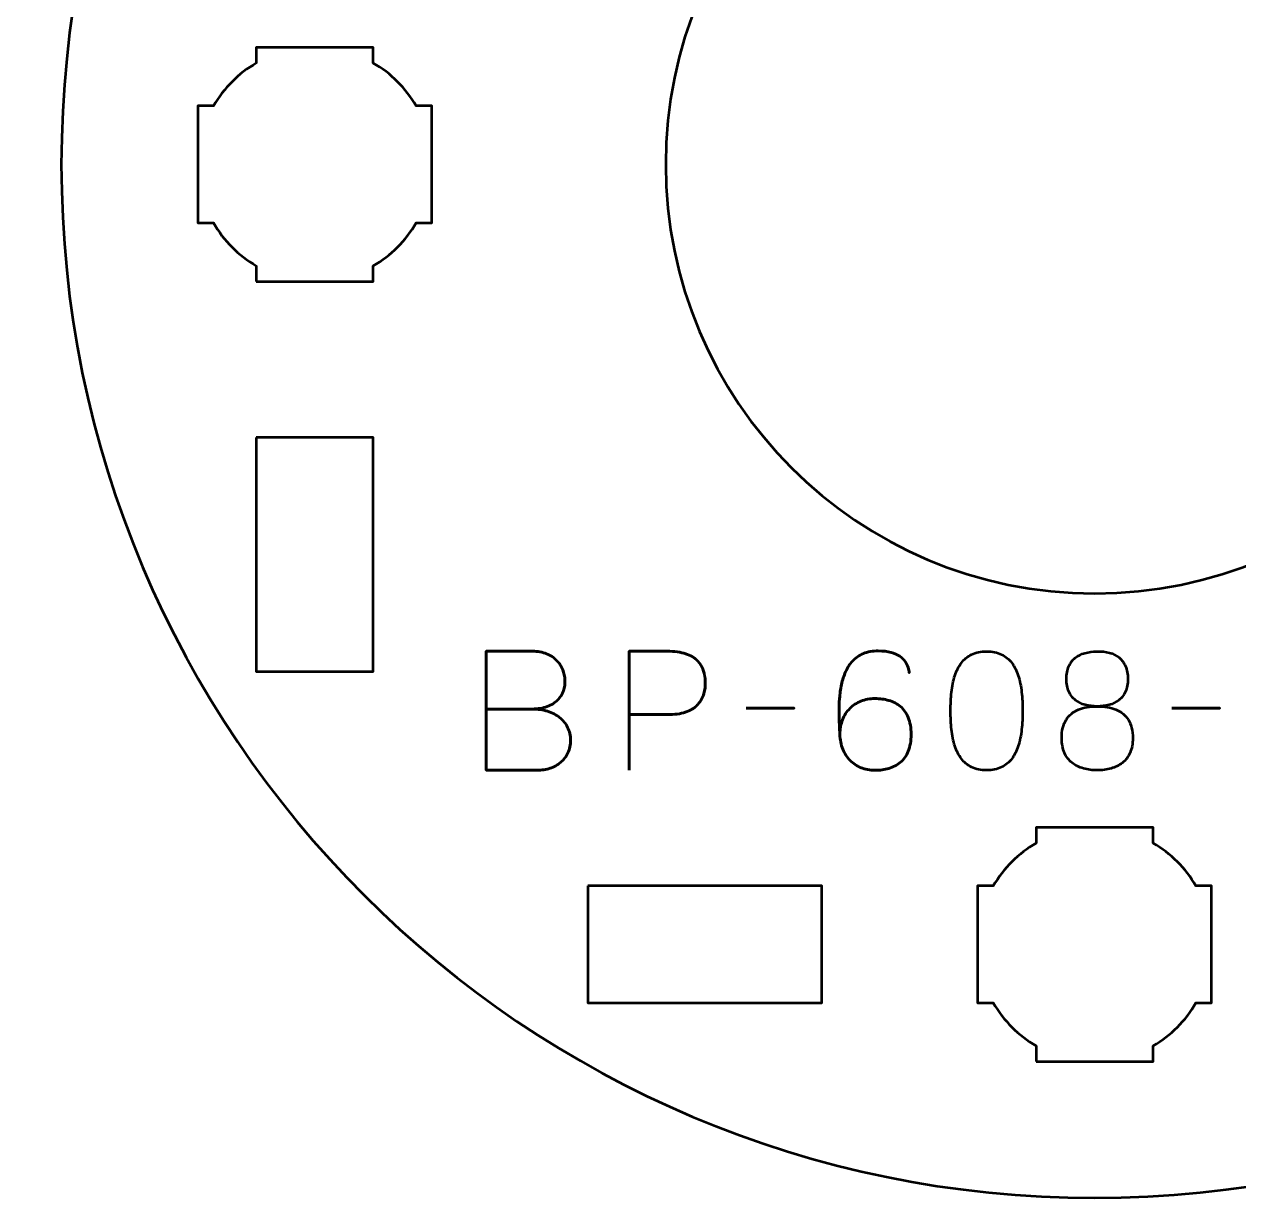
# Model space of a CAD drawing. Header units: centimetres. Extents: x -21 to 0, y -29.7 to 0.
# Drawn here: x -17.045 to -13.93, y -5.925 to -2.891 of the extents above; entities that cross this region are included whole.
import ezdxf

# ---------------------------------------------------------------- set-up
doc = ezdxf.new("R2010")
doc.units = ezdxf.units.CM
doc.header["$MEASUREMENT"] = 0
doc.layers.add('Layer 1', color=7, linetype='Continuous')

msp = doc.modelspace()

# ---------------------------------------------------------------- linework, layer by layer
at = {"layer": 'Layer 1', "color": 22, "lineweight": 53}
msp.add_open_spline([(-21.00003, -29.19995), (-21.00003, -29.19995), (-21.00003, -0.49992), (-21.00003, -0.49992), (-21.00003, -0.49992), (-21.00003, -0.22295), (-20.77694, 0.00004), (-20.49994, 0.00004), (-20.49994, 0.00004), (-20.49994, 0.00004), (-0.50008, 0.00004), (-0.50008, 0.00004), (-0.50008, 0.00004), (-0.22294, 0.00004), (0.00002, -0.22295), (0.00002, -0.49992), (0.00002, -0.49992), (0.00002, -0.49992), (0.00002, -29.19995), (0.00002, -29.19995), (0.00002, -29.19995), (0.00002, -29.47695), (-0.22294, -29.70004), (-0.50008, -29.70004), (-0.50008, -29.70004), (-0.50008, -29.70004), (-20.49994, -29.70004), (-20.49994, -29.70004), (-20.49994, -29.70004), (-20.77694, -29.70004), (-21.00003, -29.47695), (-21.00003, -29.19995)], degree=3, knots=[0, 0, 0, 0, 0.125, 0.125, 0.125, 0.125, 0.25, 0.25, 0.25, 0.25, 0.375, 0.375, 0.375, 0.375, 0.5, 0.5, 0.5, 0.5, 0.625, 0.625, 0.625, 0.625, 0.75, 0.75, 0.75, 0.75, 0.875, 0.875, 0.875, 0.875, 1, 1, 1, 1], dxfattribs=at)
at = {"layer": 'Layer 1', "color": 114, "lineweight": 53}
msp.add_open_spline([(-14.29993, -0.59996), (-12.8366, -0.59996), (-11.64993, -1.78663), (-11.64993, -3.24996), (-11.64993, -3.24996), (-11.64993, -4.71329), (-12.8366, -5.89996), (-14.29993, -5.89996), (-14.29993, -5.89996), (-15.76326, -5.89996), (-16.94993, -4.71329), (-16.94993, -3.24996), (-16.94993, -3.24996), (-16.94993, -1.78663), (-15.76326, -0.59996), (-14.29993, -0.59996)], degree=3, knots=[0, 0, 0, 0, 0.25, 0.25, 0.25, 0.25, 0.5, 0.5, 0.5, 0.5, 0.75, 0.75, 0.75, 0.75, 1, 1, 1, 1], dxfattribs=at)
at = {"layer": 'Layer 1', "color": 250, "lineweight": 53}
msp.add_open_spline([(-14.29993, -2.14996), (-13.69251, -2.14996), (-13.19993, -2.64254), (-13.19993, -3.24996), (-13.19993, -3.24996), (-13.19993, -3.85738), (-13.69251, -4.34996), (-14.29993, -4.34996), (-14.29993, -4.34996), (-14.90735, -4.34996), (-15.39993, -3.85738), (-15.39993, -3.24996), (-15.39993, -3.24996), (-15.39993, -2.64254), (-14.90735, -2.14996), (-14.29993, -2.14996)], degree=3, knots=[0, 0, 0, 0, 0.25, 0.25, 0.25, 0.25, 0.5, 0.5, 0.5, 0.5, 0.75, 0.75, 0.75, 0.75, 1, 1, 1, 1], dxfattribs=at)
at = {"layer": 'Layer 1', "lineweight": 53}
for points, knots in [([(-16.44992, -3.55002), (-16.44992, -3.55002), (-16.44992, -3.50984), (-16.44992, -3.50984), (-16.44992, -3.50984), (-16.49546, -3.48351), (-16.53342, -3.44556), (-16.55977, -3.40003), (-16.55977, -3.40003), (-16.55977, -3.40003), (-16.59992, -3.40003), (-16.59992, -3.40003), (-16.59992, -3.40003), (-16.59992, -3.40003), (-16.59992, -3.25151), (-16.59992, -3.25151), (-16.59992, -3.25151), (-16.59992, -3.25151), (-16.59994, -3.24996), (-16.59994, -3.24996), (-16.59994, -3.24996), (-16.59994, -3.24996), (-16.59992, -3.24841), (-16.59992, -3.24841), (-16.59992, -3.24841), (-16.59992, -3.24841), (-16.59992, -3.10002), (-16.59992, -3.10002), (-16.59992, -3.10002), (-16.59992, -3.10002), (-16.55982, -3.10002), (-16.55982, -3.10002), (-16.55982, -3.10002), (-16.53347, -3.05445), (-16.49548, -3.01645), (-16.44992, -2.99009), (-16.44992, -2.99009), (-16.44992, -2.99009), (-16.44992, -2.95001), (-16.44992, -2.95001), (-16.44992, -2.95001), (-16.44992, -2.95001), (-16.30458, -2.95001), (-16.30458, -2.95001), (-16.30458, -2.95001), (-16.30458, -2.95001), (-16.29994, -2.94995), (-16.29994, -2.94995), (-16.29994, -2.94995), (-16.29994, -2.94995), (-16.29529, -2.95001), (-16.29529, -2.95001), (-16.29529, -2.95001), (-16.29529, -2.95001), (-16.14991, -2.95001), (-16.14991, -2.95001), (-16.14991, -2.95001), (-16.14991, -2.95001), (-16.14991, -2.99009), (-16.14991, -2.99009), (-16.14991, -2.99009), (-16.10434, -3.01645), (-16.06637, -3.05445), (-16.04003, -3.10002), (-16.04003, -3.10002), (-16.04003, -3.10002), (-15.99991, -3.10002), (-15.99991, -3.10002), (-15.99991, -3.10002), (-15.99991, -3.10002), (-15.99991, -3.40003), (-15.99991, -3.40003), (-15.99991, -3.40003), (-15.99991, -3.40003), (-16.04008, -3.40003), (-16.04008, -3.40003), (-16.04008, -3.40003), (-16.06642, -3.44556), (-16.10438, -3.48351), (-16.14991, -3.50984), (-16.14991, -3.50984), (-16.14991, -3.50984), (-16.14991, -3.55002), (-16.14991, -3.55002), (-16.14991, -3.55002), (-16.14991, -3.55002), (-16.44992, -3.55002), (-16.44992, -3.55002)], [0, 0, 0, 0, 0.0454545, 0.0454545, 0.0454545, 0.0454545, 0.0909091, 0.0909091, 0.0909091, 0.0909091, 0.1363636, 0.1363636, 0.1363636, 0.1363636, 0.1818182, 0.1818182, 0.1818182, 0.1818182, 0.2272727, 0.2272727, 0.2272727, 0.2272727, 0.2727273, 0.2727273, 0.2727273, 0.2727273, 0.3181818, 0.3181818, 0.3181818, 0.3181818, 0.3636364, 0.3636364, 0.3636364, 0.3636364, 0.4090909, 0.4090909, 0.4090909, 0.4090909, 0.4545455, 0.4545455, 0.4545455, 0.4545455, 0.5, 0.5, 0.5, 0.5, 0.5454545, 0.5454545, 0.5454545, 0.5454545, 0.5909091, 0.5909091, 0.5909091, 0.5909091, 0.6363636, 0.6363636, 0.6363636, 0.6363636, 0.6818182, 0.6818182, 0.6818182, 0.6818182, 0.7272727, 0.7272727, 0.7272727, 0.7272727, 0.7727273, 0.7727273, 0.7727273, 0.7727273, 0.8181818, 0.8181818, 0.8181818, 0.8181818, 0.8636364, 0.8636364, 0.8636364, 0.8636364, 0.9090909, 0.9090909, 0.9090909, 0.9090909, 0.9545455, 0.9545455, 0.9545455, 0.9545455, 1, 1, 1, 1]), ([(-16.44987, -3.94994), (-16.44987, -3.94994), (-16.14986, -3.94994), (-16.14986, -3.94994), (-16.14986, -3.94994), (-16.14986, -3.94994), (-16.14986, -4.54994), (-16.14986, -4.54994), (-16.14986, -4.54994), (-16.14986, -4.54994), (-16.44987, -4.54994), (-16.44987, -4.54994), (-16.44987, -4.54994), (-16.44987, -4.54994), (-16.44987, -3.94994), (-16.44987, -3.94994)], [0, 0, 0, 0, 0.25, 0.25, 0.25, 0.25, 0.5, 0.5, 0.5, 0.5, 0.75, 0.75, 0.75, 0.75, 1, 1, 1, 1]), ([(-14.44992, -5.55002), (-14.44992, -5.55002), (-14.44992, -5.50984), (-14.44992, -5.50984), (-14.44992, -5.50984), (-14.49546, -5.48351), (-14.53342, -5.44556), (-14.55977, -5.40003), (-14.55977, -5.40003), (-14.55977, -5.40003), (-14.59992, -5.40003), (-14.59992, -5.40003), (-14.59992, -5.40003), (-14.59992, -5.40003), (-14.59992, -5.25151), (-14.59992, -5.25151), (-14.59992, -5.25151), (-14.59992, -5.25151), (-14.59994, -5.24996), (-14.59994, -5.24996), (-14.59994, -5.24996), (-14.59994, -5.24996), (-14.59992, -5.24841), (-14.59992, -5.24841), (-14.59992, -5.24841), (-14.59992, -5.24841), (-14.59992, -5.10002), (-14.59992, -5.10002), (-14.59992, -5.10002), (-14.59992, -5.10002), (-14.55982, -5.10002), (-14.55982, -5.10002), (-14.55982, -5.10002), (-14.53347, -5.05445), (-14.49548, -5.01645), (-14.44992, -4.99009), (-14.44992, -4.99009), (-14.44992, -4.99009), (-14.44992, -4.95001), (-14.44992, -4.95001), (-14.44992, -4.95001), (-14.44992, -4.95001), (-14.30458, -4.95001), (-14.30458, -4.95001), (-14.30458, -4.95001), (-14.30458, -4.95001), (-14.29994, -4.94995), (-14.29994, -4.94995), (-14.29994, -4.94995), (-14.29994, -4.94995), (-14.29529, -4.95001), (-14.29529, -4.95001), (-14.29529, -4.95001), (-14.29529, -4.95001), (-14.14991, -4.95001), (-14.14991, -4.95001), (-14.14991, -4.95001), (-14.14991, -4.95001), (-14.14991, -4.99009), (-14.14991, -4.99009), (-14.14991, -4.99009), (-14.10434, -5.01645), (-14.06637, -5.05445), (-14.04003, -5.10002), (-14.04003, -5.10002), (-14.04003, -5.10002), (-13.99991, -5.10002), (-13.99991, -5.10002), (-13.99991, -5.10002), (-13.99991, -5.10002), (-13.99991, -5.40003), (-13.99991, -5.40003), (-13.99991, -5.40003), (-13.99991, -5.40003), (-14.04008, -5.40003), (-14.04008, -5.40003), (-14.04008, -5.40003), (-14.06642, -5.44556), (-14.10438, -5.48351), (-14.14991, -5.50984), (-14.14991, -5.50984), (-14.14991, -5.50984), (-14.14991, -5.55002), (-14.14991, -5.55002), (-14.14991, -5.55002), (-14.14991, -5.55002), (-14.44992, -5.55002), (-14.44992, -5.55002)], [0, 0, 0, 0, 0.0454545, 0.0454545, 0.0454545, 0.0454545, 0.0909091, 0.0909091, 0.0909091, 0.0909091, 0.1363636, 0.1363636, 0.1363636, 0.1363636, 0.1818182, 0.1818182, 0.1818182, 0.1818182, 0.2272727, 0.2272727, 0.2272727, 0.2272727, 0.2727273, 0.2727273, 0.2727273, 0.2727273, 0.3181818, 0.3181818, 0.3181818, 0.3181818, 0.3636364, 0.3636364, 0.3636364, 0.3636364, 0.4090909, 0.4090909, 0.4090909, 0.4090909, 0.4545455, 0.4545455, 0.4545455, 0.4545455, 0.5, 0.5, 0.5, 0.5, 0.5454545, 0.5454545, 0.5454545, 0.5454545, 0.5909091, 0.5909091, 0.5909091, 0.5909091, 0.6363636, 0.6363636, 0.6363636, 0.6363636, 0.6818182, 0.6818182, 0.6818182, 0.6818182, 0.7272727, 0.7272727, 0.7272727, 0.7272727, 0.7727273, 0.7727273, 0.7727273, 0.7727273, 0.8181818, 0.8181818, 0.8181818, 0.8181818, 0.8636364, 0.8636364, 0.8636364, 0.8636364, 0.9090909, 0.9090909, 0.9090909, 0.9090909, 0.9545455, 0.9545455, 0.9545455, 0.9545455, 1, 1, 1, 1]), ([(-15.59992, -5.09989), (-15.59992, -5.09989), (-14.99991, -5.09989), (-14.99991, -5.09989), (-14.99991, -5.09989), (-14.99991, -5.09989), (-14.99991, -5.39989), (-14.99991, -5.39989), (-14.99991, -5.39989), (-14.99991, -5.39989), (-15.59992, -5.39989), (-15.59992, -5.39989), (-15.59992, -5.39989), (-15.59992, -5.39989), (-15.59992, -5.09989), (-15.59992, -5.09989)], [0, 0, 0, 0, 0.25, 0.25, 0.25, 0.25, 0.5, 0.5, 0.5, 0.5, 0.75, 0.75, 0.75, 0.75, 1, 1, 1, 1])]:
    msp.add_open_spline(points, degree=3, knots=knots, dxfattribs=at)
at = {"layer": 'Layer 1', "color": 30, "lineweight": 53}
for points, knots in [([(-15.86015, -4.64632), (-15.86015, -4.64632), (-15.74289, -4.64632), (-15.74289, -4.64632), (-15.74289, -4.64632), (-15.72765, -4.64625), (-15.71467, -4.64414), (-15.70373, -4.63997), (-15.70373, -4.63997), (-15.69286, -4.63588), (-15.68405, -4.63031), (-15.6772, -4.62332), (-15.6772, -4.62332), (-15.67036, -4.61634), (-15.66542, -4.60844), (-15.66231, -4.59969), (-15.66231, -4.59969), (-15.65928, -4.59101), (-15.65787, -4.58198), (-15.65822, -4.57267), (-15.65822, -4.57267), (-15.65865, -4.56335), (-15.66062, -4.55432), (-15.66415, -4.5455), (-15.66415, -4.5455), (-15.66761, -4.53668), (-15.67283, -4.52871), (-15.67967, -4.52158), (-15.67967, -4.52158), (-15.68651, -4.51446), (-15.69505, -4.50881), (-15.70542, -4.50465), (-15.70542, -4.50465), (-15.7158, -4.50042), (-15.728, -4.49823), (-15.74204, -4.49816), (-15.74204, -4.49816), (-15.74204, -4.49816), (-15.86015, -4.49816), (-15.86015, -4.49816), (-15.86015, -4.49816), (-15.86015, -4.49816), (-15.86015, -4.80338), (-15.86015, -4.80338), (-15.86015, -4.80338), (-15.86015, -4.80338), (-15.73019, -4.80338), (-15.73019, -4.80338), (-15.73019, -4.80338), (-15.71805, -4.80338), (-15.70676, -4.80162), (-15.69632, -4.79816), (-15.69632, -4.79816), (-15.68588, -4.79463), (-15.67678, -4.78962), (-15.66888, -4.78292), (-15.66888, -4.78292), (-15.66104, -4.77629), (-15.65491, -4.76824), (-15.65053, -4.75872), (-15.65053, -4.75872), (-15.64616, -4.74919), (-15.6439, -4.7384), (-15.64383, -4.72633), (-15.64383, -4.72633), (-15.64411, -4.7142), (-15.64665, -4.70326), (-15.65152, -4.69346), (-15.65152, -4.69346), (-15.65639, -4.68365), (-15.66316, -4.67525), (-15.67191, -4.6682), (-15.67191, -4.6682), (-15.68066, -4.66121), (-15.6911, -4.65578), (-15.7031, -4.65204), (-15.7031, -4.65204), (-15.71509, -4.6483), (-15.72835, -4.6464), (-15.74289, -4.64632), (-15.74289, -4.64632), (-15.72835, -4.6464), (-15.71509, -4.6483), (-15.7031, -4.65204), (-15.7031, -4.65204), (-15.6911, -4.65578), (-15.68066, -4.66121), (-15.67191, -4.6682), (-15.67191, -4.6682), (-15.66316, -4.67525), (-15.65639, -4.68365), (-15.65152, -4.69346), (-15.65152, -4.69346), (-15.64665, -4.70326), (-15.64411, -4.7142), (-15.64383, -4.72633), (-15.64383, -4.72633), (-15.6439, -4.7384), (-15.64616, -4.74919), (-15.65053, -4.75872), (-15.65053, -4.75872), (-15.65491, -4.76824), (-15.66104, -4.77629), (-15.66888, -4.78292), (-15.66888, -4.78292), (-15.67678, -4.78962), (-15.68588, -4.79463), (-15.69632, -4.79816), (-15.69632, -4.79816), (-15.70676, -4.80162), (-15.71805, -4.80338), (-15.73019, -4.80338), (-15.73019, -4.80338), (-15.73019, -4.80338), (-15.86015, -4.80338), (-15.86015, -4.80338), (-15.86015, -4.80338), (-15.86015, -4.80338), (-15.86015, -4.49816), (-15.86015, -4.49816), (-15.86015, -4.49816), (-15.86015, -4.49816), (-15.74204, -4.49816), (-15.74204, -4.49816), (-15.74204, -4.49816), (-15.728, -4.49823), (-15.7158, -4.50042), (-15.70542, -4.50465), (-15.70542, -4.50465), (-15.69505, -4.50881), (-15.68651, -4.51446), (-15.67967, -4.52158), (-15.67967, -4.52158), (-15.67283, -4.52871), (-15.66761, -4.53668), (-15.66415, -4.5455), (-15.66415, -4.5455), (-15.66062, -4.55432), (-15.65865, -4.56335), (-15.65822, -4.57267), (-15.65822, -4.57267), (-15.65787, -4.58198), (-15.65928, -4.59101), (-15.66231, -4.59969), (-15.66231, -4.59969), (-15.66542, -4.60844), (-15.67036, -4.61634), (-15.6772, -4.62332), (-15.6772, -4.62332), (-15.68405, -4.63031), (-15.69286, -4.63588), (-15.70373, -4.63997), (-15.70373, -4.63997), (-15.71467, -4.64414), (-15.72765, -4.64625), (-15.74289, -4.64632), (-15.74289, -4.64632), (-15.74289, -4.64632), (-15.86015, -4.64632), (-15.86015, -4.64632)], [0, 0, 0, 0, 0.025, 0.025, 0.025, 0.025, 0.05, 0.05, 0.05, 0.05, 0.075, 0.075, 0.075, 0.075, 0.1, 0.1, 0.1, 0.1, 0.125, 0.125, 0.125, 0.125, 0.15, 0.15, 0.15, 0.15, 0.175, 0.175, 0.175, 0.175, 0.2, 0.2, 0.2, 0.2, 0.225, 0.225, 0.225, 0.225, 0.25, 0.25, 0.25, 0.25, 0.275, 0.275, 0.275, 0.275, 0.3, 0.3, 0.3, 0.3, 0.325, 0.325, 0.325, 0.325, 0.35, 0.35, 0.35, 0.35, 0.375, 0.375, 0.375, 0.375, 0.4, 0.4, 0.4, 0.4, 0.425, 0.425, 0.425, 0.425, 0.45, 0.45, 0.45, 0.45, 0.475, 0.475, 0.475, 0.475, 0.5, 0.5, 0.5, 0.5, 0.525, 0.525, 0.525, 0.525, 0.55, 0.55, 0.55, 0.55, 0.575, 0.575, 0.575, 0.575, 0.6, 0.6, 0.6, 0.6, 0.625, 0.625, 0.625, 0.625, 0.65, 0.65, 0.65, 0.65, 0.675, 0.675, 0.675, 0.675, 0.7, 0.7, 0.7, 0.7, 0.725, 0.725, 0.725, 0.725, 0.75, 0.75, 0.75, 0.75, 0.775, 0.775, 0.775, 0.775, 0.8, 0.8, 0.8, 0.8, 0.825, 0.825, 0.825, 0.825, 0.85, 0.85, 0.85, 0.85, 0.875, 0.875, 0.875, 0.875, 0.9, 0.9, 0.9, 0.9, 0.925, 0.925, 0.925, 0.925, 0.95, 0.95, 0.95, 0.95, 0.975, 0.975, 0.975, 0.975, 1, 1, 1, 1]), ([(-15.49397, -4.80338), (-15.49397, -4.80338), (-15.49397, -4.49816), (-15.49397, -4.49816), (-15.49397, -4.49816), (-15.49397, -4.49816), (-15.3966, -4.49816), (-15.3966, -4.49816), (-15.3966, -4.49816), (-15.37713, -4.49823), (-15.36112, -4.50042), (-15.34849, -4.50465), (-15.34849, -4.50465), (-15.33593, -4.50881), (-15.32605, -4.5146), (-15.31892, -4.52194), (-15.31892, -4.52194), (-15.3118, -4.5292), (-15.30672, -4.53753), (-15.30361, -4.54691), (-15.30361, -4.54691), (-15.30058, -4.5563), (-15.29882, -4.5661), (-15.29839, -4.57648), (-15.29839, -4.57648), (-15.2979, -4.58685), (-15.2991, -4.59701), (-15.30192, -4.60688), (-15.30192, -4.60688), (-15.30481, -4.61676), (-15.30968, -4.62572), (-15.31667, -4.63377), (-15.31667, -4.63377), (-15.32358, -4.64181), (-15.33296, -4.64823), (-15.34475, -4.65296), (-15.34475, -4.65296), (-15.35653, -4.65775), (-15.37113, -4.66015), (-15.38856, -4.66029), (-15.38856, -4.66029), (-15.38856, -4.66029), (-15.49397, -4.66029), (-15.49397, -4.66029), (-15.49397, -4.66029), (-15.49397, -4.66029), (-15.38856, -4.66029), (-15.38856, -4.66029), (-15.38856, -4.66029), (-15.37149, -4.66015), (-15.35702, -4.65775), (-15.34531, -4.65296), (-15.34531, -4.65296), (-15.33353, -4.64823), (-15.32414, -4.64181), (-15.31709, -4.63377), (-15.31709, -4.63377), (-15.3101, -4.62572), (-15.30509, -4.61676), (-15.30213, -4.60688), (-15.30213, -4.60688), (-15.29917, -4.59701), (-15.2979, -4.58685), (-15.29839, -4.57648), (-15.29839, -4.57648), (-15.29882, -4.5661), (-15.30058, -4.5563), (-15.30375, -4.54691), (-15.30375, -4.54691), (-15.30686, -4.53753), (-15.31208, -4.5292), (-15.31921, -4.52194), (-15.31921, -4.52194), (-15.3264, -4.5146), (-15.33628, -4.50881), (-15.34884, -4.50465), (-15.34884, -4.50465), (-15.36147, -4.50042), (-15.37734, -4.49823), (-15.3966, -4.49816), (-15.3966, -4.49816), (-15.3966, -4.49816), (-15.49397, -4.49816), (-15.49397, -4.49816), (-15.49397, -4.49816), (-15.49397, -4.49816), (-15.49397, -4.80338), (-15.49397, -4.80338)], [0, 0, 0, 0, 0.0454545, 0.0454545, 0.0454545, 0.0454545, 0.0909091, 0.0909091, 0.0909091, 0.0909091, 0.1363636, 0.1363636, 0.1363636, 0.1363636, 0.1818182, 0.1818182, 0.1818182, 0.1818182, 0.2272727, 0.2272727, 0.2272727, 0.2272727, 0.2727273, 0.2727273, 0.2727273, 0.2727273, 0.3181818, 0.3181818, 0.3181818, 0.3181818, 0.3636364, 0.3636364, 0.3636364, 0.3636364, 0.4090909, 0.4090909, 0.4090909, 0.4090909, 0.4545455, 0.4545455, 0.4545455, 0.4545455, 0.5, 0.5, 0.5, 0.5, 0.5454545, 0.5454545, 0.5454545, 0.5454545, 0.5909091, 0.5909091, 0.5909091, 0.5909091, 0.6363636, 0.6363636, 0.6363636, 0.6363636, 0.6818182, 0.6818182, 0.6818182, 0.6818182, 0.7272727, 0.7272727, 0.7272727, 0.7272727, 0.7727273, 0.7727273, 0.7727273, 0.7727273, 0.8181818, 0.8181818, 0.8181818, 0.8181818, 0.8636364, 0.8636364, 0.8636364, 0.8636364, 0.9090909, 0.9090909, 0.9090909, 0.9090909, 0.9545455, 0.9545455, 0.9545455, 0.9545455, 1, 1, 1, 1]), ([(-14.95338, -4.71152), (-14.95331, -4.69769), (-14.95106, -4.6852), (-14.94654, -4.67391), (-14.94654, -4.67391), (-14.9421, -4.66269), (-14.93582, -4.65303), (-14.9277, -4.64491), (-14.9277, -4.64491), (-14.91966, -4.63687), (-14.91013, -4.63066), (-14.89927, -4.62629), (-14.89927, -4.62629), (-14.8884, -4.62191), (-14.87648, -4.61973), (-14.86364, -4.61965), (-14.86364, -4.61965), (-14.85073, -4.61958), (-14.83866, -4.62121), (-14.82744, -4.62445), (-14.82744, -4.62445), (-14.81622, -4.62763), (-14.80642, -4.63285), (-14.79788, -4.64005), (-14.79788, -4.64005), (-14.78934, -4.64717), (-14.78264, -4.65663), (-14.77784, -4.66841), (-14.77784, -4.66841), (-14.77305, -4.68019), (-14.77058, -4.69451), (-14.77051, -4.71152), (-14.77051, -4.71152), (-14.77058, -4.72852), (-14.77305, -4.74284), (-14.77784, -4.75463), (-14.77784, -4.75463), (-14.78264, -4.76641), (-14.78934, -4.77586), (-14.79788, -4.78299), (-14.79788, -4.78299), (-14.80642, -4.79019), (-14.81622, -4.79541), (-14.82744, -4.79858), (-14.82744, -4.79858), (-14.83866, -4.80183), (-14.85073, -4.80345), (-14.86364, -4.80338), (-14.86364, -4.80338), (-14.87648, -4.80331), (-14.88826, -4.80112), (-14.89906, -4.79675), (-14.89906, -4.79675), (-14.90978, -4.79237), (-14.91909, -4.78616), (-14.92707, -4.77805), (-14.92707, -4.77805), (-14.93504, -4.77001), (-14.94132, -4.76034), (-14.94583, -4.74905), (-14.94583, -4.74905), (-14.95042, -4.73783), (-14.95289, -4.72535), (-14.95338, -4.71152), (-14.95338, -4.71152), (-14.95367, -4.70453), (-14.95402, -4.69621), (-14.95451, -4.68654), (-14.95451, -4.68654), (-14.95501, -4.6768), (-14.95529, -4.66622), (-14.95536, -4.65486), (-14.95536, -4.65486), (-14.95543, -4.64343), (-14.95508, -4.63165), (-14.95416, -4.61958), (-14.95416, -4.61958), (-14.95331, -4.60745), (-14.95162, -4.59552), (-14.94915, -4.58374), (-14.94915, -4.58374), (-14.94668, -4.57203), (-14.94315, -4.56095), (-14.9385, -4.55058), (-14.9385, -4.55058), (-14.93384, -4.54021), (-14.92784, -4.53104), (-14.92043, -4.52306), (-14.92043, -4.52306), (-14.91296, -4.51509), (-14.90385, -4.50881), (-14.89306, -4.50423), (-14.89306, -4.50423), (-14.88226, -4.49971), (-14.86949, -4.49738), (-14.85475, -4.49731), (-14.85475, -4.49731), (-14.84191, -4.49738), (-14.83104, -4.49865), (-14.82201, -4.50112), (-14.82201, -4.50112), (-14.81298, -4.50359), (-14.80557, -4.50691), (-14.79964, -4.511), (-14.79964, -4.511), (-14.79379, -4.51516), (-14.78913, -4.51968), (-14.78575, -4.52469), (-14.78575, -4.52469), (-14.78236, -4.52963), (-14.77982, -4.53464), (-14.77827, -4.53965), (-14.77827, -4.53965), (-14.77664, -4.54465), (-14.77559, -4.54931), (-14.77516, -4.55362), (-14.77516, -4.55362), (-14.77559, -4.54931), (-14.77664, -4.54465), (-14.77827, -4.53965), (-14.77827, -4.53965), (-14.77982, -4.53464), (-14.78236, -4.52963), (-14.78575, -4.52469), (-14.78575, -4.52469), (-14.78913, -4.51968), (-14.79379, -4.51516), (-14.79964, -4.511), (-14.79964, -4.511), (-14.80557, -4.50691), (-14.81298, -4.50359), (-14.82201, -4.50112), (-14.82201, -4.50112), (-14.83104, -4.49865), (-14.84191, -4.49738), (-14.85475, -4.49731), (-14.85475, -4.49731), (-14.86949, -4.49738), (-14.88226, -4.49971), (-14.89306, -4.50423), (-14.89306, -4.50423), (-14.90385, -4.50881), (-14.91296, -4.51509), (-14.92043, -4.52306), (-14.92043, -4.52306), (-14.92784, -4.53104), (-14.93384, -4.54021), (-14.9385, -4.55058), (-14.9385, -4.55058), (-14.94315, -4.56095), (-14.94668, -4.57203), (-14.94915, -4.58374), (-14.94915, -4.58374), (-14.95162, -4.59552), (-14.95331, -4.60745), (-14.95416, -4.61958), (-14.95416, -4.61958), (-14.95508, -4.63165), (-14.95543, -4.64343), (-14.95536, -4.65486), (-14.95536, -4.65486), (-14.95529, -4.66622), (-14.95501, -4.6768), (-14.95451, -4.68654), (-14.95451, -4.68654), (-14.95402, -4.69621), (-14.95367, -4.70453), (-14.95338, -4.71152), (-14.95338, -4.71152), (-14.95289, -4.72535), (-14.95042, -4.73783), (-14.94583, -4.74905), (-14.94583, -4.74905), (-14.94132, -4.76034), (-14.93504, -4.77001), (-14.92707, -4.77805), (-14.92707, -4.77805), (-14.91909, -4.78616), (-14.90978, -4.79237), (-14.89906, -4.79675), (-14.89906, -4.79675), (-14.88826, -4.80112), (-14.87648, -4.80331), (-14.86364, -4.80338), (-14.86364, -4.80338), (-14.85073, -4.80345), (-14.83866, -4.80183), (-14.82744, -4.79858), (-14.82744, -4.79858), (-14.81622, -4.79541), (-14.80642, -4.79019), (-14.79788, -4.78299), (-14.79788, -4.78299), (-14.78934, -4.77586), (-14.78264, -4.76641), (-14.77784, -4.75463), (-14.77784, -4.75463), (-14.77305, -4.74284), (-14.77058, -4.72852), (-14.77051, -4.71152), (-14.77051, -4.71152), (-14.77058, -4.69451), (-14.77305, -4.68019), (-14.77784, -4.66841), (-14.77784, -4.66841), (-14.78264, -4.65663), (-14.78934, -4.64717), (-14.79788, -4.64005), (-14.79788, -4.64005), (-14.80642, -4.63285), (-14.81622, -4.62763), (-14.82744, -4.62445), (-14.82744, -4.62445), (-14.83866, -4.62121), (-14.85073, -4.61958), (-14.86364, -4.61965), (-14.86364, -4.61965), (-14.87648, -4.61973), (-14.8884, -4.62191), (-14.89927, -4.62629), (-14.89927, -4.62629), (-14.91013, -4.63066), (-14.91966, -4.63687), (-14.9277, -4.64491), (-14.9277, -4.64491), (-14.93582, -4.65303), (-14.9421, -4.66269), (-14.94654, -4.67391), (-14.94654, -4.67391), (-14.95106, -4.6852), (-14.95331, -4.69769), (-14.95338, -4.71152)], [0, 0, 0, 0, 0.0172414, 0.0172414, 0.0172414, 0.0172414, 0.0344828, 0.0344828, 0.0344828, 0.0344828, 0.0517241, 0.0517241, 0.0517241, 0.0517241, 0.0689655, 0.0689655, 0.0689655, 0.0689655, 0.0862069, 0.0862069, 0.0862069, 0.0862069, 0.1034483, 0.1034483, 0.1034483, 0.1034483, 0.1206897, 0.1206897, 0.1206897, 0.1206897, 0.137931, 0.137931, 0.137931, 0.137931, 0.1551724, 0.1551724, 0.1551724, 0.1551724, 0.1724138, 0.1724138, 0.1724138, 0.1724138, 0.1896552, 0.1896552, 0.1896552, 0.1896552, 0.2068966, 0.2068966, 0.2068966, 0.2068966, 0.2241379, 0.2241379, 0.2241379, 0.2241379, 0.2413793, 0.2413793, 0.2413793, 0.2413793, 0.2586207, 0.2586207, 0.2586207, 0.2586207, 0.2758621, 0.2758621, 0.2758621, 0.2758621, 0.2931034, 0.2931034, 0.2931034, 0.2931034, 0.3103448, 0.3103448, 0.3103448, 0.3103448, 0.3275862, 0.3275862, 0.3275862, 0.3275862, 0.3448276, 0.3448276, 0.3448276, 0.3448276, 0.362069, 0.362069, 0.362069, 0.362069, 0.3793103, 0.3793103, 0.3793103, 0.3793103, 0.3965517, 0.3965517, 0.3965517, 0.3965517, 0.4137931, 0.4137931, 0.4137931, 0.4137931, 0.4310345, 0.4310345, 0.4310345, 0.4310345, 0.4482759, 0.4482759, 0.4482759, 0.4482759, 0.4655172, 0.4655172, 0.4655172, 0.4655172, 0.4827586, 0.4827586, 0.4827586, 0.4827586, 0.5, 0.5, 0.5, 0.5, 0.5172414, 0.5172414, 0.5172414, 0.5172414, 0.5344828, 0.5344828, 0.5344828, 0.5344828, 0.5517241, 0.5517241, 0.5517241, 0.5517241, 0.5689655, 0.5689655, 0.5689655, 0.5689655, 0.5862069, 0.5862069, 0.5862069, 0.5862069, 0.6034483, 0.6034483, 0.6034483, 0.6034483, 0.6206897, 0.6206897, 0.6206897, 0.6206897, 0.637931, 0.637931, 0.637931, 0.637931, 0.6551724, 0.6551724, 0.6551724, 0.6551724, 0.6724138, 0.6724138, 0.6724138, 0.6724138, 0.6896552, 0.6896552, 0.6896552, 0.6896552, 0.7068966, 0.7068966, 0.7068966, 0.7068966, 0.7241379, 0.7241379, 0.7241379, 0.7241379, 0.7413793, 0.7413793, 0.7413793, 0.7413793, 0.7586207, 0.7586207, 0.7586207, 0.7586207, 0.7758621, 0.7758621, 0.7758621, 0.7758621, 0.7931034, 0.7931034, 0.7931034, 0.7931034, 0.8103448, 0.8103448, 0.8103448, 0.8103448, 0.8275862, 0.8275862, 0.8275862, 0.8275862, 0.8448276, 0.8448276, 0.8448276, 0.8448276, 0.862069, 0.862069, 0.862069, 0.862069, 0.8793103, 0.8793103, 0.8793103, 0.8793103, 0.8965517, 0.8965517, 0.8965517, 0.8965517, 0.9137931, 0.9137931, 0.9137931, 0.9137931, 0.9310345, 0.9310345, 0.9310345, 0.9310345, 0.9482759, 0.9482759, 0.9482759, 0.9482759, 0.9655172, 0.9655172, 0.9655172, 0.9655172, 0.9827586, 0.9827586, 0.9827586, 0.9827586, 1, 1, 1, 1]), ([(-14.57704, -4.80338), (-14.56223, -4.80331), (-14.54946, -4.8007), (-14.5388, -4.79562), (-14.5388, -4.79562), (-14.52822, -4.79054), (-14.5194, -4.78327), (-14.51235, -4.77403), (-14.51235, -4.77403), (-14.50536, -4.76472), (-14.49986, -4.75371), (-14.49577, -4.74101), (-14.49577, -4.74101), (-14.49174, -4.72831), (-14.48885, -4.71441), (-14.48723, -4.69917), (-14.48723, -4.69917), (-14.48553, -4.68393), (-14.48469, -4.66791), (-14.48476, -4.65098), (-14.48476, -4.65098), (-14.48469, -4.63412), (-14.48553, -4.6181), (-14.48723, -4.60293), (-14.48723, -4.60293), (-14.48885, -4.58776), (-14.49174, -4.57379), (-14.49577, -4.56109), (-14.49577, -4.56109), (-14.49986, -4.54846), (-14.50536, -4.53746), (-14.51235, -4.52807), (-14.51235, -4.52807), (-14.5194, -4.51876), (-14.52822, -4.51149), (-14.5388, -4.50641), (-14.5388, -4.50641), (-14.54946, -4.50126), (-14.56223, -4.49865), (-14.57704, -4.49858), (-14.57704, -4.49858), (-14.59186, -4.49865), (-14.60463, -4.50126), (-14.61529, -4.50641), (-14.61529, -4.50641), (-14.62587, -4.51149), (-14.63469, -4.51876), (-14.64174, -4.52807), (-14.64174, -4.52807), (-14.64873, -4.53746), (-14.65423, -4.54846), (-14.65832, -4.56109), (-14.65832, -4.56109), (-14.66235, -4.57379), (-14.66524, -4.58776), (-14.66686, -4.60293), (-14.66686, -4.60293), (-14.66855, -4.6181), (-14.6694, -4.63412), (-14.66933, -4.65098), (-14.66933, -4.65098), (-14.6694, -4.66791), (-14.66855, -4.68393), (-14.66686, -4.69917), (-14.66686, -4.69917), (-14.66524, -4.71441), (-14.66235, -4.72831), (-14.65832, -4.74101), (-14.65832, -4.74101), (-14.65423, -4.75371), (-14.64873, -4.76472), (-14.64174, -4.77403), (-14.64174, -4.77403), (-14.63469, -4.78327), (-14.62587, -4.79054), (-14.61529, -4.79562), (-14.61529, -4.79562), (-14.60463, -4.8007), (-14.59186, -4.80331), (-14.57704, -4.80338)], [0, 0, 0, 0, 0.05, 0.05, 0.05, 0.05, 0.1, 0.1, 0.1, 0.1, 0.15, 0.15, 0.15, 0.15, 0.2, 0.2, 0.2, 0.2, 0.25, 0.25, 0.25, 0.25, 0.3, 0.3, 0.3, 0.3, 0.35, 0.35, 0.35, 0.35, 0.4, 0.4, 0.4, 0.4, 0.45, 0.45, 0.45, 0.45, 0.5, 0.5, 0.5, 0.5, 0.55, 0.55, 0.55, 0.55, 0.6, 0.6, 0.6, 0.6, 0.65, 0.65, 0.65, 0.65, 0.7, 0.7, 0.7, 0.7, 0.75, 0.75, 0.75, 0.75, 0.8, 0.8, 0.8, 0.8, 0.85, 0.85, 0.85, 0.85, 0.9, 0.9, 0.9, 0.9, 0.95, 0.95, 0.95, 0.95, 1, 1, 1, 1]), ([(-14.57704, -4.80338), (-14.56223, -4.80331), (-14.54946, -4.8007), (-14.5388, -4.79562), (-14.5388, -4.79562), (-14.52822, -4.79054), (-14.5194, -4.78327), (-14.51235, -4.77403), (-14.51235, -4.77403), (-14.50536, -4.76472), (-14.49986, -4.75371), (-14.49577, -4.74101), (-14.49577, -4.74101), (-14.49174, -4.72831), (-14.48885, -4.71441), (-14.48723, -4.69917), (-14.48723, -4.69917), (-14.48553, -4.68393), (-14.48469, -4.66791), (-14.48476, -4.65098), (-14.48476, -4.65098), (-14.48469, -4.63412), (-14.48553, -4.6181), (-14.48723, -4.60293), (-14.48723, -4.60293), (-14.48885, -4.58776), (-14.49174, -4.57379), (-14.49577, -4.56109), (-14.49577, -4.56109), (-14.49986, -4.54846), (-14.50536, -4.53746), (-14.51235, -4.52807), (-14.51235, -4.52807), (-14.5194, -4.51876), (-14.52822, -4.51149), (-14.5388, -4.50641), (-14.5388, -4.50641), (-14.54946, -4.50126), (-14.56223, -4.49865), (-14.57704, -4.49858), (-14.57704, -4.49858), (-14.59186, -4.49865), (-14.60463, -4.50126), (-14.61529, -4.50641), (-14.61529, -4.50641), (-14.62587, -4.51149), (-14.63469, -4.51876), (-14.64174, -4.52807), (-14.64174, -4.52807), (-14.64873, -4.53746), (-14.65423, -4.54846), (-14.65832, -4.56109), (-14.65832, -4.56109), (-14.66235, -4.57379), (-14.66524, -4.58776), (-14.66686, -4.60293), (-14.66686, -4.60293), (-14.66855, -4.6181), (-14.6694, -4.63412), (-14.66933, -4.65098), (-14.66933, -4.65098), (-14.6694, -4.66791), (-14.66855, -4.68393), (-14.66686, -4.69917), (-14.66686, -4.69917), (-14.66524, -4.71441), (-14.66235, -4.72831), (-14.65832, -4.74101), (-14.65832, -4.74101), (-14.65423, -4.75371), (-14.64873, -4.76472), (-14.64174, -4.77403), (-14.64174, -4.77403), (-14.63469, -4.78327), (-14.62587, -4.79054), (-14.61529, -4.79562), (-14.61529, -4.79562), (-14.60463, -4.8007), (-14.59186, -4.80331), (-14.57704, -4.80338)], [0, 0, 0, 0, 0.05, 0.05, 0.05, 0.05, 0.1, 0.1, 0.1, 0.1, 0.15, 0.15, 0.15, 0.15, 0.2, 0.2, 0.2, 0.2, 0.25, 0.25, 0.25, 0.25, 0.3, 0.3, 0.3, 0.3, 0.35, 0.35, 0.35, 0.35, 0.4, 0.4, 0.4, 0.4, 0.45, 0.45, 0.45, 0.45, 0.5, 0.5, 0.5, 0.5, 0.55, 0.55, 0.55, 0.55, 0.6, 0.6, 0.6, 0.6, 0.65, 0.65, 0.65, 0.65, 0.7, 0.7, 0.7, 0.7, 0.75, 0.75, 0.75, 0.75, 0.8, 0.8, 0.8, 0.8, 0.85, 0.85, 0.85, 0.85, 0.9, 0.9, 0.9, 0.9, 0.95, 0.95, 0.95, 0.95, 1, 1, 1, 1]), ([(-14.29341, -4.63955), (-14.28255, -4.63955), (-14.27239, -4.63828), (-14.26286, -4.63574), (-14.26286, -4.63574), (-14.25341, -4.63313), (-14.24508, -4.62904), (-14.23782, -4.62346), (-14.23782, -4.62346), (-14.23062, -4.61789), (-14.22498, -4.61062), (-14.22088, -4.60166), (-14.22088, -4.60166), (-14.21679, -4.59277), (-14.21475, -4.58198), (-14.21468, -4.56928), (-14.21468, -4.56928), (-14.21475, -4.55658), (-14.21672, -4.54571), (-14.2206, -4.53668), (-14.2206, -4.53668), (-14.22448, -4.52765), (-14.22999, -4.52024), (-14.23704, -4.51453), (-14.23704, -4.51453), (-14.2441, -4.50888), (-14.25242, -4.50472), (-14.26202, -4.50211), (-14.26202, -4.50211), (-14.27154, -4.4995), (-14.28206, -4.49837), (-14.29341, -4.49858), (-14.29341, -4.49858), (-14.30477, -4.49872), (-14.31529, -4.50021), (-14.32481, -4.50282), (-14.32481, -4.50282), (-14.33441, -4.5055), (-14.34273, -4.50959), (-14.34979, -4.51516), (-14.34979, -4.51516), (-14.35684, -4.52074), (-14.36235, -4.528), (-14.36623, -4.53689), (-14.36623, -4.53689), (-14.37011, -4.54585), (-14.37208, -4.55658), (-14.37215, -4.56928), (-14.37215, -4.56928), (-14.37208, -4.58198), (-14.37004, -4.59277), (-14.36594, -4.60166), (-14.36594, -4.60166), (-14.36185, -4.61062), (-14.35621, -4.61789), (-14.34894, -4.62346), (-14.34894, -4.62346), (-14.34174, -4.62904), (-14.33342, -4.63313), (-14.32396, -4.63574), (-14.32396, -4.63574), (-14.31444, -4.63828), (-14.30428, -4.63955), (-14.29341, -4.63955)], [0, 0, 0, 0, 0.0625, 0.0625, 0.0625, 0.0625, 0.125, 0.125, 0.125, 0.125, 0.1875, 0.1875, 0.1875, 0.1875, 0.25, 0.25, 0.25, 0.25, 0.3125, 0.3125, 0.3125, 0.3125, 0.375, 0.375, 0.375, 0.375, 0.4375, 0.4375, 0.4375, 0.4375, 0.5, 0.5, 0.5, 0.5, 0.5625, 0.5625, 0.5625, 0.5625, 0.625, 0.625, 0.625, 0.625, 0.6875, 0.6875, 0.6875, 0.6875, 0.75, 0.75, 0.75, 0.75, 0.8125, 0.8125, 0.8125, 0.8125, 0.875, 0.875, 0.875, 0.875, 0.9375, 0.9375, 0.9375, 0.9375, 1, 1, 1, 1]), ([(-14.29341, -4.63955), (-14.28255, -4.63955), (-14.27239, -4.63828), (-14.26286, -4.63574), (-14.26286, -4.63574), (-14.25341, -4.63313), (-14.24508, -4.62904), (-14.23782, -4.62346), (-14.23782, -4.62346), (-14.23062, -4.61789), (-14.22498, -4.61062), (-14.22088, -4.60166), (-14.22088, -4.60166), (-14.21679, -4.59277), (-14.21475, -4.58198), (-14.21468, -4.56928), (-14.21468, -4.56928), (-14.21475, -4.55658), (-14.21672, -4.54571), (-14.2206, -4.53668), (-14.2206, -4.53668), (-14.22448, -4.52765), (-14.22999, -4.52024), (-14.23704, -4.51453), (-14.23704, -4.51453), (-14.2441, -4.50888), (-14.25242, -4.50472), (-14.26202, -4.50211), (-14.26202, -4.50211), (-14.27154, -4.4995), (-14.28206, -4.49837), (-14.29341, -4.49858), (-14.29341, -4.49858), (-14.30477, -4.49872), (-14.31529, -4.50021), (-14.32481, -4.50282), (-14.32481, -4.50282), (-14.33441, -4.5055), (-14.34273, -4.50959), (-14.34979, -4.51516), (-14.34979, -4.51516), (-14.35684, -4.52074), (-14.36235, -4.528), (-14.36623, -4.53689), (-14.36623, -4.53689), (-14.37011, -4.54585), (-14.37208, -4.55658), (-14.37215, -4.56928), (-14.37215, -4.56928), (-14.37208, -4.58198), (-14.37004, -4.59277), (-14.36594, -4.60166), (-14.36594, -4.60166), (-14.36185, -4.61062), (-14.35621, -4.61789), (-14.34894, -4.62346), (-14.34894, -4.62346), (-14.34174, -4.62904), (-14.33342, -4.63313), (-14.32396, -4.63574), (-14.32396, -4.63574), (-14.31444, -4.63828), (-14.30428, -4.63955), (-14.29341, -4.63955)], [0, 0, 0, 0, 0.0625, 0.0625, 0.0625, 0.0625, 0.125, 0.125, 0.125, 0.125, 0.1875, 0.1875, 0.1875, 0.1875, 0.25, 0.25, 0.25, 0.25, 0.3125, 0.3125, 0.3125, 0.3125, 0.375, 0.375, 0.375, 0.375, 0.4375, 0.4375, 0.4375, 0.4375, 0.5, 0.5, 0.5, 0.5, 0.5625, 0.5625, 0.5625, 0.5625, 0.625, 0.625, 0.625, 0.625, 0.6875, 0.6875, 0.6875, 0.6875, 0.75, 0.75, 0.75, 0.75, 0.8125, 0.8125, 0.8125, 0.8125, 0.875, 0.875, 0.875, 0.875, 0.9375, 0.9375, 0.9375, 0.9375, 1, 1, 1, 1]), ([(-14.29341, -4.80338), (-14.28071, -4.80338), (-14.26886, -4.8019), (-14.25785, -4.79879), (-14.25785, -4.79879), (-14.24685, -4.79569), (-14.23718, -4.79082), (-14.22879, -4.78419), (-14.22879, -4.78419), (-14.22046, -4.77763), (-14.2139, -4.76916), (-14.20917, -4.75872), (-14.20917, -4.75872), (-14.20444, -4.74835), (-14.20205, -4.73586), (-14.20198, -4.72125), (-14.20198, -4.72125), (-14.20212, -4.70185), (-14.20593, -4.68612), (-14.21348, -4.67412), (-14.21348, -4.67412), (-14.22102, -4.66206), (-14.23161, -4.65331), (-14.24523, -4.64774), (-14.24523, -4.64774), (-14.25891, -4.64223), (-14.27493, -4.63948), (-14.29341, -4.63955), (-14.29341, -4.63955), (-14.31183, -4.63948), (-14.32792, -4.64223), (-14.34146, -4.64774), (-14.34146, -4.64774), (-14.35508, -4.65331), (-14.36559, -4.66206), (-14.37307, -4.67412), (-14.37307, -4.67412), (-14.38055, -4.68612), (-14.38436, -4.70185), (-14.38443, -4.72125), (-14.38443, -4.72125), (-14.38436, -4.73586), (-14.38196, -4.74835), (-14.37723, -4.75872), (-14.37723, -4.75872), (-14.37251, -4.76916), (-14.36602, -4.77763), (-14.35762, -4.78419), (-14.35762, -4.78419), (-14.34929, -4.79082), (-14.3397, -4.79569), (-14.32869, -4.79879), (-14.32869, -4.79879), (-14.31776, -4.8019), (-14.30597, -4.80338), (-14.29341, -4.80338)], [0, 0, 0, 0, 0.0714286, 0.0714286, 0.0714286, 0.0714286, 0.1428571, 0.1428571, 0.1428571, 0.1428571, 0.2142857, 0.2142857, 0.2142857, 0.2142857, 0.2857143, 0.2857143, 0.2857143, 0.2857143, 0.3571429, 0.3571429, 0.3571429, 0.3571429, 0.4285714, 0.4285714, 0.4285714, 0.4285714, 0.5, 0.5, 0.5, 0.5, 0.5714286, 0.5714286, 0.5714286, 0.5714286, 0.6428571, 0.6428571, 0.6428571, 0.6428571, 0.7142857, 0.7142857, 0.7142857, 0.7142857, 0.7857143, 0.7857143, 0.7857143, 0.7857143, 0.8571429, 0.8571429, 0.8571429, 0.8571429, 0.9285714, 0.9285714, 0.9285714, 0.9285714, 1, 1, 1, 1]), ([(-14.29341, -4.80338), (-14.28071, -4.80338), (-14.26886, -4.8019), (-14.25785, -4.79879), (-14.25785, -4.79879), (-14.24685, -4.79569), (-14.23718, -4.79082), (-14.22879, -4.78419), (-14.22879, -4.78419), (-14.22046, -4.77763), (-14.2139, -4.76916), (-14.20917, -4.75872), (-14.20917, -4.75872), (-14.20444, -4.74835), (-14.20205, -4.73586), (-14.20198, -4.72125), (-14.20198, -4.72125), (-14.20212, -4.70185), (-14.20593, -4.68612), (-14.21348, -4.67412), (-14.21348, -4.67412), (-14.22102, -4.66206), (-14.23161, -4.65331), (-14.24523, -4.64774), (-14.24523, -4.64774), (-14.25891, -4.64223), (-14.27493, -4.63948), (-14.29341, -4.63955), (-14.29341, -4.63955), (-14.31183, -4.63948), (-14.32792, -4.64223), (-14.34146, -4.64774), (-14.34146, -4.64774), (-14.35508, -4.65331), (-14.36559, -4.66206), (-14.37307, -4.67412), (-14.37307, -4.67412), (-14.38055, -4.68612), (-14.38436, -4.70185), (-14.38443, -4.72125), (-14.38443, -4.72125), (-14.38436, -4.73586), (-14.38196, -4.74835), (-14.37723, -4.75872), (-14.37723, -4.75872), (-14.37251, -4.76916), (-14.36602, -4.77763), (-14.35762, -4.78419), (-14.35762, -4.78419), (-14.34929, -4.79082), (-14.3397, -4.79569), (-14.32869, -4.79879), (-14.32869, -4.79879), (-14.31776, -4.8019), (-14.30597, -4.80338), (-14.29341, -4.80338)], [0, 0, 0, 0, 0.0714286, 0.0714286, 0.0714286, 0.0714286, 0.1428571, 0.1428571, 0.1428571, 0.1428571, 0.2142857, 0.2142857, 0.2142857, 0.2142857, 0.2857143, 0.2857143, 0.2857143, 0.2857143, 0.3571429, 0.3571429, 0.3571429, 0.3571429, 0.4285714, 0.4285714, 0.4285714, 0.4285714, 0.5, 0.5, 0.5, 0.5, 0.5714286, 0.5714286, 0.5714286, 0.5714286, 0.6428571, 0.6428571, 0.6428571, 0.6428571, 0.7142857, 0.7142857, 0.7142857, 0.7142857, 0.7857143, 0.7857143, 0.7857143, 0.7857143, 0.8571429, 0.8571429, 0.8571429, 0.8571429, 0.9285714, 0.9285714, 0.9285714, 0.9285714, 1, 1, 1, 1]), ([(-15.19341, -4.64378), (-15.19341, -4.64378), (-15.07022, -4.64378), (-15.07022, -4.64378), (-15.07022, -4.64378), (-15.07022, -4.64378), (-15.19341, -4.64378), (-15.19341, -4.64378)], [0, 0, 0, 0, 0.5, 0.5, 0.5, 0.5, 1, 1, 1, 1]), ([(-14.10207, -4.64378), (-14.10207, -4.64378), (-13.97888, -4.64378), (-13.97888, -4.64378), (-13.97888, -4.64378), (-13.97888, -4.64378), (-14.10207, -4.64378), (-14.10207, -4.64378)], [0, 0, 0, 0, 0.5, 0.5, 0.5, 0.5, 1, 1, 1, 1])]:
    msp.add_open_spline(points, degree=3, knots=knots, dxfattribs=at)

doc.saveas('drawing.dxf')
